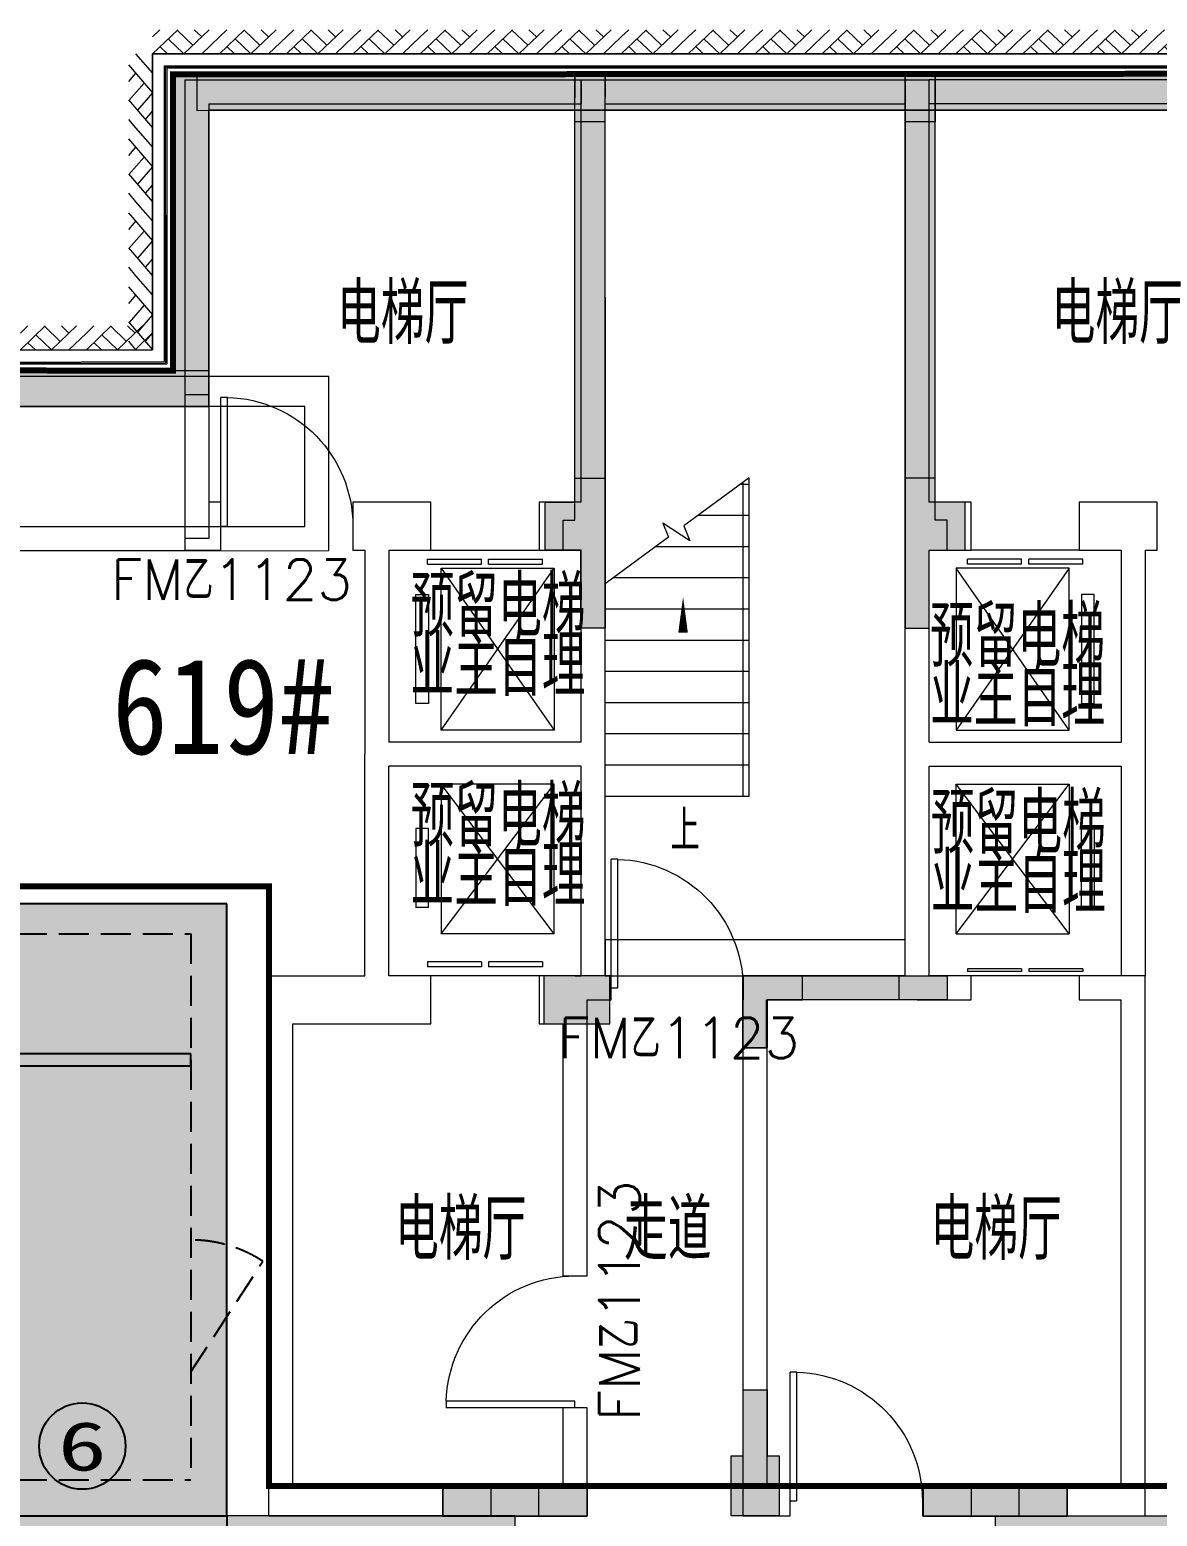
# Model space of a CAD drawing. Extents: x -264757 to 86229, y 4049843 to 4347093.
# Drawn here: x -47031 to -37639, y 4307310 to 4319699 of the extents above; entities that cross this region are included whole.
import ezdxf
from ezdxf.enums import TextEntityAlignment as Align

# ---------------------------------------------------------------- set-up
doc = ezdxf.new("R2010")
doc.units = 0
doc.header["$LTSCALE"] = 1000
doc.header["$MEASUREMENT"] = 0
doc.linetypes.add('AX-01DK-PB01$1$A-001-车位参照B1$0$A-001-车位参照B1$0$A-001-车位参照B1$0$A-H4-001-基本图形$0$A-001-车位B1$0$DASH', pattern=[0.35, 0.25, -0.1])
doc.linetypes.add('DASH', pattern=[0.35, 0.25, -0.1])
doc.layers.add('AX-01DK-PB01$0$AX-001DK-01-PB01-02$0$A-3-WinF(Text)', color=8, linetype='Continuous', plot=False)
for name, color, linetype in [('不利因素6-双面靠墙', 7, 'Continuous'), ('子母车位', 7, 'Continuous'), ('普通车位', 7, 'Continuous')]:
    doc.layers.add(name, color=color, linetype=linetype)
doc.layers.add('无关图层', color=8, linetype='Continuous', lineweight=0)
doc.layers.add('车位归属楼栋范围线', color=7, linetype='Continuous', true_color=0x19e6c7)
doc.styles.add('AX-01DK-PB01$0$AX-001DK-01-PB01-02$0$_TCH_WINDOW', font='SIMPLEX', dxfattribs={"bigfont": 'GBCBIG'})
doc.styles.add('AX-01DK-PB01$0$AX-001DK-01-PP01$0$AX-001DK-01-PP01$0$_TCH_DIM', font='SIMPLEX', dxfattribs={"bigfont": 'GBCBIG'})
doc.styles.add('AX-01DK-PB01$0$Standard', font='gbenor.shx', dxfattribs={"bigfont": 'gbcbig.shx'})
doc.styles.add('AX-01DK-PB01$1$AX-001DK-01-PB01-02$0$黑体', font='simhei.ttf')
doc.styles.add('SX-ACK-PB01-WNC-ALL$0$黑体', font='simhei.ttf')

# ---------------------------------------------------------------- blocks, each defined once
blk = doc.blocks.new('A$C7e5eb487')
at = {"layer": '普通车位', "true_color": 0xf18f8e}
h = blk.add_hatch(color=11, dxfattribs=at)
h.dxf.hatch_style = 1
h.paths.add_polyline_path([(2400, 0), (2400, -5300), (0, -5300), (0, 0)])
blk = doc.blocks.new('普通车位')
at = {"layer": '无关图层'}
for p, q in [((-2.253, 3.186), (0.077, 3.764)), ((1.352, -1.38), (0.077, 3.764)), ((-1.889, 2.967), (-0.142, 3.4)), ((1.001, -1.21), (-0.142, 3.4)), ((-0.977, -1.958), (-2.253, 3.186)), ((-0.746, -1.643), (-1.889, 2.967)), ((-0.746, -1.643), (1.001, -1.21)), ((-0.977, -1.958), (1.352, -1.38))]:
    blk.add_line(p, q, dxfattribs=at)
for points in [[(0.074, 2.527), (0.879, 1.777)], [(-1.673, 2.094), (-2.033, 1.054)]]:
    blk.add_lwpolyline(points, dxfattribs=at)
blk.add_lwpolyline([(0.76, -0.239), (-0.987, -0.673), (-1.011, -0.575), (0.736, -0.142)], close=True, dxfattribs=at)
for centre, start, end in [((0.074, 2.527), 283.9287, 316.9845), ((-1.673, 2.094), 250.873, 283.9287)]:
    blk.add_arc(centre, 1.1, start, end, dxfattribs=at)
at = {"layer": '普通车位', "xscale": -0.0009999999999999812, "yscale": 0.0009999999999999812, "zscale": 0.0009999999999999812, "rotation": 13.92873520577783}
blk.add_blockref('A$C7e5eb487', (0.077, 3.764), dxfattribs=at)
blk = doc.blocks.new('A$C741380cb')
at = {"layer": '子母车位', "true_color": 0x0617f9}
h = blk.add_hatch(color=5, dxfattribs=at)
h.dxf.hatch_style = 1
h.paths.add_polyline_path([(2400, 0), (2400, -10400), (0, -10400), (0, 0)])
blk = doc.blocks.new('子母车位1')
at = {"layer": '子母车位', "color": 8, "linetype": 'AX-01DK-PB01$1$A-001-车位参照B1$0$A-001-车位参照B1$0$A-001-车位参照B1$0$A-H4-001-基本图形$0$A-001-车位B1$0$DASH'}
for p, q in [((330318, -478521), (332118, -478521)), ((330318, -478521), (330318, -483071, 0)), ((332118, -478521), (332118, -483071, 0)), ((330318, -483071, 0), (332118, -483071, 0)), ((330318, -483621, 0), (332118, -483621, 0)), ((330318, -483621, 0), (330318, -488371)), ((332118, -483621, 0), (332118, -488371)), ((330318, -488371), (332118, -488371))]:
    blk.add_line(p, q, dxfattribs=at)
at = {"layer": '子母车位', "color": 83}
for p, q in [((330018, -483371, 0), (330018, -488671)), ((330018, -483371, 0), (332418, -483371, 0)), ((332418, -483371, 0), (332418, -488671)), ((330018, -488671), (332418, -488671))]:
    blk.add_line(p, q, dxfattribs=at)
blk.add_lwpolyline([(332418, -478271), (330018, -478271), (330018, -483371), (332418, -483371)], close=True, dxfattribs=at)
at = {"layer": '子母车位'}
blk.add_lwpolyline([(332118, -479521), (330318, -479521), (330318, -479621), (332118, -479621)], close=True, dxfattribs=at)
at = {"layer": '子母车位', "linetype": 'AX-01DK-PB01$1$A-001-车位参照B1$0$A-001-车位参照B1$0$A-001-车位参照B1$0$A-H4-001-基本图形$0$A-001-车位B1$0$DASH'}
for points in [[(330318, -482171), (329718, -481249)], [(332118, -482171), (332718, -481249)]]:
    blk.add_lwpolyline(points, dxfattribs=at)
at = {"layer": '子母车位', "elevation": 0}
blk.add_lwpolyline([(332118, -484621), (330318, -484621), (330318, -484721), (332118, -484721)], close=True, dxfattribs=at)
at = {"layer": '子母车位', "linetype": 'AX-01DK-PB01$1$A-001-车位参照B1$0$A-001-车位参照B1$0$A-001-车位参照B1$0$A-H4-001-基本图形$0$A-001-车位B1$0$DASH', "elevation": 0}
for points in [[(330318, -487471), (329718, -486549)], [(332118, -487471), (332718, -486549)]]:
    blk.add_lwpolyline(points, dxfattribs=at)
at = {"layer": '子母车位', "linetype": 'AX-01DK-PB01$1$A-001-车位参照B1$0$A-001-车位参照B1$0$A-001-车位参照B1$0$A-H4-001-基本图形$0$A-001-车位B1$0$DASH'}
for centre, start, end in [((330318, -482171, 0), 89.9997, 123.0554), ((332118, -482171, 0), 56.9439, 89.9997), ((330318, -487471), 89.9997, 123.0554), ((332118, -487471), 56.9439, 89.9997)]:
    blk.add_arc(centre, 1100, start, end, dxfattribs=at)
at = {"layer": '子母车位', "rotation": 179.9996583709065}
blk.add_blockref('A$C741380cb', (332418, -488671), dxfattribs=at)
blk = doc.blocks.new('SX-ACK-PB01-WNC-ALL$0$20200722.21183455')
at = {"layer": '不利因素6-双面靠墙', "true_color": 0xf2b47b}
h = blk.add_hatch(color=31, dxfattribs=at)
h.dxf.hatch_style = 1
edge = h.paths.add_edge_path()
edge.add_arc((360, 360), 360, 0, 360)
at = {"layer": '不利因素6-双面靠墙'}
blk.add_circle((360, 360), 360, dxfattribs=at)
at = {"layer": '不利因素6-双面靠墙', "style": 'SX-ACK-PB01-WNC-ALL$0$黑体', "width": 1.390625}
blk.add_text('6', height=407, dxfattribs=at).set_placement((156, 156), (564, 156), align=Align.FIT)
blk = doc.blocks.new('AX-01DK-PB01$1$$LinePat$素土夯实')
at = {"layer": '无关图层'}
for p, q in [((0, -210), (210, 0)), ((120, -300), (420, 0)), ((420, 0), (608, -188)), ((495, -300), (795, 0)), ((615, 0), (705, -90)), ((315, -105), (502, -293)), ((210, -210), (300, -300)), ((705, -300), (795, -210))]:
    blk.add_line(p, q, dxfattribs=at)
blk = doc.blocks.new('AX-01DK-PB01$0$AX-001DK-01-PP01$0$AX-001DK-01-PP01$0$$DORLIB2D$00000127')
at = {"layer": '无关图层'}
for points in [[(-0.533, 0.795), (-0.533, 0.69)], [(-0.033, 0.795), (-0.533, 0.795)], [(-0.033, 0.69), (-0.533, 0.69)], [(-0.033, 0.795), (-0.033, 0.69)], [(0.533, 0.795), (0.033, 0.795)], [(0.033, 0.795), (0.033, 0.69)], [(0.533, 0.69), (0.033, 0.69)], [(0.533, 0.795), (0.533, 0.69)], [(0.5, 0.5), (-0.5, 0.5)]]:
    blk.add_lwpolyline(points, dxfattribs=at)
blk = doc.blocks.new('AX-01DK-PB01$0$$DorLib2D$00000001')
at = {"layer": '无关图层'}
for p, q in [((0.45, 0.975), (0.5, 0.975)), ((0.45, 0), (0.45, 0.975)), ((0.5, 0), (0.5, 0.975)), ((0.5, 0), (0.45, 0))]:
    blk.add_line(p, q, dxfattribs=at)
at = {"layer": '无关图层', "lineweight": 13}
blk.add_arc((0.475, 0), 0.975, 91.4693, 180, dxfattribs=at)

msp = doc.modelspace()

# ---------------------------------------------------------------- hatches: boundary and pattern name
at = {"layer": '无关图层'}
h = msp.add_hatch(dxfattribs=at)
h.set_pattern_fill('钢筋混凝土', color=256, scale=100)
h.set_pattern_definition([(45, (462911.33, 3918381.05), (-176.7767, 176.7767), []), (50, (462911.33, 3918381.05), (717.2602, -62.75213), [75, -825]), (355, (462911.3, 3918381.05), (-138.7513, 752.1921), [60, -660]), (100.4514, (462971.1, 3918375.8), (578.5094, 689.43954), [63.7402, -701.1421]), (46.1842, (462911.3, 3918581.05), (1067.241, -165.519), [112.5, -1237.5]), (96.6356, (463000.3, 3918567.3), (934.6627, 974.1179), [95.6103, -1051.713]), (351.1842, (462911.3, 3918581), (934.662, 974.1186), [90, -990]), (21, (463011.33, 3918531.05), (596.90705, -402.6189), [75, -825]), (326, (463011.3, 3918531.05), (243.3153, 725.15005), [60, -660]), (71.4514, (463061.1, 3918497.5), (840.2226, 322.5305), [63.7402, -701.1421]), (37.5, (462911.33, 3918381.05), (12.15986, 332.89385), [0, -652, 0, -670, 0, -662.5]), (7.5, (462911.33, 3918381.05), (263.06954, 394.41171), [0, -382, 0, -637, 0, -252.5]), (327.5, (462688.33, 3918381.05), (533.82244, -22.55487), [0, -250, 0, -780, 0, -1035]), (317.5, (462588.33, 3918381.05), (583.18617, 100.10498), [0, -325, 0, -518, 0, -735])])
h.paths.add_polyline_path([(26911, 4316863), (24162.1, 4316863), (24162.1, 4319332.6), (14461, 4319332.6), (14461, 4316863), (9161.7, 4316863), (9161.7, 4319332.6), (-539.4, 4319332.6), (-539.4, 4316863), (-6137.2, 4316863), (-6137.2, 4319332.6), (-15838.3, 4319332.6), (-15838.3, 4316863), (-21139, 4316863), (-21139, 4319332.6), (-30840.1, 4319332.6), (-30840.1, 4316863), (-36137.9, 4316863), (-36137.9, 4319332.6), (-45839, 4319332.6), (-45839, 4316863), (-48589, 4316863), (-48589, 4315612.6), (-48288.5, 4315612.6), (-48288.5, 4316563), (-45539, 4316563), (-45539, 4319032.6), (-36437.9, 4319032.6), (-36437.9, 4316563), (-33589, 4316563), (-33589, 4315612.8), (-33388.3, 4315612.8), (-33388.3, 4316563), (-30540.1, 4316563), (-30540.1, 4319032.6), (-21439, 4319032.6), (-21439, 4316563), (-18588.7, 4316563), (-18588.7, 4315612.6), (-18388.8, 4315612.6), (-18388.8, 4316563), (-15538.3, 4316563), (-15538.3, 4319032.6), (-6437.2, 4319032.6), (-6437.2, 4316563), (-3289.4, 4316563.2), (-3289.4, 4315613), (-3089.6, 4315613), (-3089.6, 4316563.2), (-239.4, 4316563), (-239.4, 4319032.6), (8861.7, 4319032.6), (8861.9, 4316563), (11710.1, 4316562.8), (11710.1, 4315612.8), (11909.9, 4315612.6), (11909.9, 4316562.8), (14761.2, 4316563), (14761, 4319032.6), (23862.1, 4319032.6), (23862.1, 4316563), (26611.1, 4316563), (26611.1, 4315617.7), (26911.1, 4315617.7)])
h = msp.add_hatch(color=256, dxfattribs=at)
h.dxf.hatch_style = 1
h.paths.add_polyline_path([(-42588.3, 4315362.4), (-42588.3, 4315612.4), (-42489.2, 4315612.4), (-42489.2, 4319332.6), (-42239.2, 4319332.6), (-42238.3, 4315612.4), (-42238.3, 4314712.4), (-42438.3, 4314712.4), (-42438.3, 4315362.4)])
for points in [[(-42238.8, 4319332.6), (-42239.2, 4318932.6), (-42489.1, 4318932.6), (-42488.7, 4319332.6)], [(-39488.5, 4319332.6), (-39488.8, 4318932.6), (-39738.7, 4318932.6), (-39738.4, 4319332.6)], [(-45538.8, 4319026.9), (-45838.8, 4319326.8), (-45838.8, 4316856.5), (-45538.8, 4316556.5)], [(-45638.8, 4319026.9), (-36338.8, 4319029.1), (-36338.9, 4319329.1), (-45638.9, 4319326.9)], [(-45538.8, 4316856.5), (-48588.9, 4316856.5), (-48288.9, 4316556.5), (-45538.8, 4316556.5)], [(-42738.3, 4315762.9), (-42489.2, 4315761.6), (-42489.2, 4315962.9), (-42238.3, 4315962.9), (-42238.3, 4314712.6), (-42439, 4314712.6), (-42439, 4315362.4), (-42738.3, 4315362.9)], [(-39239.9, 4315762.9), (-39489, 4315761.6), (-39489, 4315962.9), (-39739.9, 4315962.9), (-39739.9, 4314712.6), (-39539.2, 4314712.6), (-39539.2, 4315362.4), (-39239.9, 4315362.9)], [(-42747.9, 4311813), (-42747.9, 4311413), (-42197.9, 4311413), (-42197.9, 4311813)], [(-40893.1, 4311212.6), (-40893.1, 4311612.6), (-40593.1, 4311612.6), (-40593.1, 4311812.6), (-41093.1, 4311812.6), (-41093.1, 4311212.6)], [(-39389, 4311612.6), (-39789, 4311612.6), (-39789, 4311812.6), (-39389, 4311812.6)], [(-41189, 4307812.6), (-41089, 4307812.6), (-41089, 4308362.6), (-40889, 4308362.6), (-40889, 4307812.6), (-40789, 4307812.6), (-40789, 4307312.6), (-41189, 4307312.6)], [(-43589.7, 4307562.6), (-43189.7, 4307563.1), (-43189.7, 4307312.1), (-43589.7, 4307311.5)], [(-42789, 4307562.6), (-42389, 4307563.1), (-42389, 4307312.1), (-42789, 4307311.5)], [(-39589.7, 4307562.6), (-39189.7, 4307563.1), (-39189.7, 4307312.1), (-39589.7, 4307311.5)], [(-38789, 4307562.6), (-38389, 4307563.1), (-38389, 4307312.1), (-38789, 4307311.5)]]:
    msp.add_hatch(color=256, dxfattribs=at).paths.add_polyline_path(points)
h = msp.add_hatch(color=256, dxfattribs=at)
h.dxf.hatch_style = 1
h.paths.add_polyline_path([(-39389.4, 4315362.4), (-39389.4, 4315612.4), (-39488.5, 4315612.4), (-39488.5, 4319332.6), (-39738.5, 4319332.6), (-39739.4, 4315612.4), (-39739.4, 4314712.4), (-39539.4, 4314712.4), (-39539.4, 4315362.4)])
h = msp.add_hatch(color=256, dxfattribs=at)
h.dxf.hatch_style = 1
h.paths.add_polyline_path([(-41087.9, 4311812.9), (-39389, 4311812.6), (-39389, 4311612.6), (-40889, 4311612.6), (-40889, 4311212.6), (-41089, 4311212.6), (-41089, 4311612.6)])
h = msp.add_hatch(color=256, dxfattribs=at)
h.dxf.hatch_style = 1
h.paths.add_polyline_path([(-42389, 4307562.6), (-43589.7, 4307562.6), (-43589.7, 4307311.5), (-42389, 4307311.5)])
h = msp.add_hatch(color=256, dxfattribs=at)
h.dxf.hatch_style = 1
h.paths.add_polyline_path([(-38389, 4307563.1), (-39589.7, 4307563.1), (-39589.7, 4307311.5), (-38389, 4307311.5)])

# ---------------------------------------------------------------- linework, layer by layer
for p, q in [((-35968.3, 4319499.1), (-46009.2, 4319499.1)), ((-46009.2, 4319499.1), (-46008.8, 4317032.6)), ((-46008.8, 4317032.6), (-46009.2, 4319499.1)), ((-46009.2, 4319499.1), (-35968.3, 4319499.1)), ((-45908.8, 4316932.9), (-45909.2, 4319399.1)), ((-45909.2, 4319399.1), (-36068.3, 4319399.1)), ((-45898.8, 4316922.9), (-45899.2, 4319389.1)), ((-45899.2, 4319389.1), (-36078.3, 4319389.1)), ((-36088.3, 4319379.1), (-45889.2, 4319379.1)), ((-45889.2, 4319379.1), (-45888.8, 4316912.9)), ((-45838.8, 4319326.8), (-45838.8, 4316856.5)), ((-45738.8, 4319282.6), (-45738.8, 4315362.6)), ((-45738.8, 4319282.6), (-42438.8, 4319282.6)), ((-45638.9, 4319326.9), (-36338.9, 4319329.1)), ((-45638.9, 4319326.9), (-45638.8, 4319026.9)), ((-42438.8, 4319282.6), (-39538.8, 4319282.6)), ((-42438.8, 4315762.6), (-42438.8, 4319282.6)), ((-42438.8, 4319282.6), (-42438.8, 4319082.6)), ((-36238.5, 4319282.6), (-39538.8, 4319282.6)), ((-39538.8, 4319082.6), (-39538.8, 4319282.6)), ((-39538.8, 4315762.6), (-39538.8, 4319282.6)), ((-45638.8, 4319026.9), (-36338.8, 4319029.1)), ((-45538.8, 4319082.6), (-45538.8, 4315762.6)), ((-45538.8, 4319082.6), (-42438.8, 4319082.6)), ((-45538.8, 4319026.9), (-45538.8, 4316556.5)), ((-42238.8, 4319082.6), (-39738.8, 4319082.6)), ((-42238.8, 4315462.6), (-42238.8, 4319082.6)), ((-39738.8, 4315462.6), (-39738.8, 4319082.6)), ((-36438.5, 4319082.6), (-39538.8, 4319082.6)), ((-46008.8, 4317032.6), (-48759.4, 4317026.1)), ((-48759.4, 4317026.1), (-46008.8, 4317032.6)), ((-48659.3, 4316926.3), (-45908.8, 4316932.9)), ((-48649.3, 4316916.4), (-45898.8, 4316922.9)), ((-45888.8, 4316912.9), (-48639.3, 4316906.4)), ((-45538.8, 4316856.5), (-48588.9, 4316856.5)), ((-45538.8, 4316556.5), (-45538.8, 4316856.5)), ((-45738.8, 4316656.5), (-45738.8, 4315459.6)), ((-45538.8, 4316656.5), (-45738.8, 4316656.5)), ((-45538.8, 4316656.5), (-45538.8, 4315459.6)), ((-45538.8, 4316556.5), (-48288.9, 4316556.5)), ((-41038.8, 4315964.6), (-41582.6, 4315564)), ((-41109.4, 4315912.6), (-41038.8, 4315912.6)), ((-41088.8, 4313312.6), (-41088.8, 4315927.8)), ((-41038.8, 4313312.6), (-41038.8, 4315964.6)), ((-45439, 4315762.6), (-45538.8, 4315762.6)), ((-45439, 4315362.6), (-45439, 4315762.6)), ((-44138.8, 4315762.6), (-44339, 4315762.6)), ((-44339, 4315762.6), (-44339, 4315362.6)), ((-43688.8, 4315762.6), (-44138.8, 4315762.6)), ((-43688.8, 4315362.6), (-43688.8, 4315762.6)), ((-42438.8, 4315762.6), (-42788.8, 4315762.6)), ((-42788.8, 4315762.6), (-42788.8, 4315362.6)), ((-39188.8, 4315762.6), (-39538.8, 4315762.6)), ((-39188.8, 4315362.6), (-39188.8, 4315762.6)), ((-37838.5, 4315762.6), (-38288.8, 4315762.6)), ((-38288.8, 4315762.6), (-38288.8, 4315362.6)), ((-37638.7, 4315762.6), (-37838.5, 4315762.6)), ((-37638.7, 4315362.6), (-37638.7, 4315762.6)), ((-41462.4, 4315652.6), (-41038.8, 4315652.6)), ((-48397.9, 4315559.3), (-45738.9, 4315559.6)), ((-45738.9, 4315559.6), (-45738.8, 4315359.6)), ((-41533.4, 4315438.3), (-41757.3, 4315587.3)), ((-41757.3, 4315587.3), (-41711.2, 4315469.3)), ((-41582.6, 4315564), (-41533.4, 4315438.3)), ((-45538.8, 4315459.6), (-45738.8, 4315459.6)), ((-41711.2, 4315469.3), (-42238.8, 4315080.6)), ((-42238.8, 4313662.6), (-42238.8, 4315462.6)), ((-41815.3, 4315392.6), (-41038.8, 4315392.6)), ((-39738.8, 4313662.6), (-39738.8, 4315462.6)), ((-48397.8, 4315359.3), (-45738.8, 4315359.6)), ((-45738.8, 4315362.6), (-45439, 4315362.6)), ((-44339, 4315362.6), (-44238.8, 4315362.6)), ((-44238.8, 4315362.6), (-44238.8, 4313662.6)), ((-44038.8, 4315362.6), (-44038.8, 4313762.6)), ((-44038.8, 4315362.6), (-43688.8, 4315362.6)), ((-42788.8, 4315362.6), (-42438.8, 4315362.6)), ((-42438.8, 4313762.6), (-42438.8, 4315362.6)), ((-39538.8, 4313762.6), (-39538.8, 4315362.6)), ((-39538.8, 4315362.6), (-39188.8, 4315362.6)), ((-38288.8, 4315362.6), (-37938.5, 4315362.6)), ((-37938.5, 4315362.6), (-37938.5, 4313762.6)), ((-37738.5, 4315362.6), (-37738.5, 4313662.6)), ((-37738.5, 4315362.6), (-37638.7, 4315362.6)), ((-42168.3, 4315132.6), (-41038.8, 4315132.6)), ((-42238.8, 4313312.6), (-42238.8, 4315080.6)), ((-42238.8, 4314872.6), (-41038.8, 4314872.6)), ((-42238.8, 4314612.6), (-41038.8, 4314612.6)), ((-42238.8, 4314352.6), (-41038.8, 4314352.6)), ((-42238.8, 4314092.6), (-41038.8, 4314092.6)), ((-42438.8, 4313762.6), (-44038.8, 4313762.6)), ((-42238.8, 4313832.6), (-41038.8, 4313832.6)), ((-39538.8, 4313762.6), (-37938.5, 4313762.6)), ((-44238.8, 4311812.6), (-44238.8, 4313662.6)), ((-42238.8, 4311812.6), (-42238.8, 4313662.6)), ((-39738.8, 4311812.6), (-39738.8, 4313662.6)), ((-37738.5, 4313662.6), (-37738.5, 4311812.6)), ((-42438.8, 4313562.6), (-44038.8, 4313562.6)), ((-44038.8, 4311812.6), (-44038.8, 4313562.6)), ((-42438.8, 4311812.6), (-42438.8, 4313562.6)), ((-42238.8, 4313572.6), (-41038.8, 4313572.6)), ((-39538.8, 4313562.6), (-37938.5, 4313562.6)), ((-39538.8, 4311812.6), (-39538.8, 4313562.6)), ((-37938.5, 4313562.6), (-37938.5, 4311812.6)), ((-42663.8, 4313412.6), (-43603.8, 4313412.6)), ((-43603.8, 4313412.6), (-43603.8, 4312162.6)), ((-43603.8, 4312162.6), (-42663.8, 4313412.6)), ((-42663.8, 4312162.6), (-43603.8, 4313412.6)), ((-42663.8, 4312162.6), (-42663.8, 4313412.6)), ((-39313.8, 4312162.6), (-39313.8, 4313412.6)), ((-39313.8, 4313412.6), (-38373.8, 4313412.6)), ((-38373.8, 4312162.6), (-39313.8, 4313412.6)), ((-39313.8, 4312162.6), (-38373.8, 4313412.6)), ((-38373.8, 4313412.6), (-38373.8, 4312162.6)), ((-42238.8, 4313312.6), (-41038.8, 4313312.6)), ((-43708.8, 4313042.6), (-43813.8, 4313042.6)), ((-43813.8, 4313042.6), (-43813.8, 4312382.6)), ((-43708.8, 4312382.6), (-43708.8, 4313042.6)), ((-38268.8, 4312382.6), (-38268.8, 4313042.6)), ((-38268.8, 4313042.6), (-38163.8, 4313042.6)), ((-38163.8, 4313042.6), (-38163.8, 4312382.6)), ((-43708.8, 4312382.6), (-43813.8, 4312382.6)), ((-38163.8, 4312382.6), (-38268.8, 4312382.6)), ((-45038.8, 4307312.6), (-45038.8, 4311812.6)), ((-45038.8, 4311812.6), (-44238.8, 4311812.6)), ((-43688.8, 4311812.6), (-44038.8, 4311812.6)), ((-43688.8, 4311412.6), (-43688.8, 4311812.6)), ((-42489, 4311812.6), (-42788.8, 4311812.6)), ((-42788.8, 4311812.6), (-42788.8, 4311412.6)), ((-42489, 4311812.6), (-42438.8, 4311812.6)), ((-42188.5, 4311812.6), (-42238.8, 4311812.6)), ((-42188.5, 4311612.6), (-42188.5, 4311812.6)), ((-40988.5, 4311812.6), (-41088.5, 4311812.6)), ((-41088.5, 4311812.6), (-41088.5, 4311612.6)), ((-39738.8, 4311812.6), (-40988.5, 4311812.6)), ((-39188.8, 4311812.6), (-39538.8, 4311812.6)), ((-39188.8, 4311612.6), (-39188.8, 4311812.6)), ((-37738.7, 4311812.6), (-38288.8, 4311812.6)), ((-38288.8, 4311812.6), (-38288.8, 4311612.6)), ((-37738.5, 4311812.6), (-37938.5, 4311812.6)), ((-37738.7, 4307312.6), (-37738.7, 4311812.6)), ((-42389, 4309312.6), (-42389, 4311612.6)), ((-42389, 4311612.6), (-42338.8, 4311612.6)), ((-42338.8, 4311612.6), (-42188.5, 4311612.6)), ((-41088.5, 4307312.6), (-41088.5, 4311612.6)), ((-39638.8, 4311612.6), (-40888.5, 4311612.6)), ((-40888.5, 4307562.6), (-40888.5, 4311612.6)), ((-39638.8, 4311612.6), (-39188.8, 4311612.6)), ((-38288.8, 4311612.6), (-37938.7, 4311612.6)), ((-37938.7, 4307562.6), (-37938.7, 4311612.6)), ((-44838.8, 4307562.6), (-44838.8, 4311412.6)), ((-44838.8, 4311412.6), (-44138.8, 4311412.6)), ((-44138.8, 4311412.6), (-43688.8, 4311412.6)), ((-42788.8, 4311412.6), (-42589, 4311412.6)), ((-42589, 4311412.6), (-42589, 4309312.6)), ((-42589, 4309312.6), (-42389, 4309312.6)), ((-42389, 4308212.6), (-42589, 4308212.6)), ((-42589, 4308212.6), (-42589, 4307562.6)), ((-42389, 4307312.6), (-42389, 4308212.6)), ((-44838.8, 4307562.6), (-42589, 4307562.6)), ((-40695.2, 4307562.6), (-40888.5, 4307562.6)), ((-40695.2, 4307312.6), (-40695.2, 4307562.6)), ((-37938.7, 4307562.6), (-39595.2, 4307562.6)), ((-39595.2, 4307562.6), (-39595.2, 4307312.6)), ((-45038.8, 4307312.6), (-42389, 4307312.6)), ((-41088.5, 4307312.6), (-40695.2, 4307312.6)), ((-39595.2, 4307312.6), (-37738.7, 4307312.6))]:
    msp.add_line(p, q, dxfattribs=at)
for points in [[(-21139, 4319332.6), (-30840.1, 4319332.6), (-30840.1, 4316863), (-36137.9, 4316863), (-36137.9, 4319332.6), (-45839, 4319332.6), (-45839, 4316863), (-48589, 4316863), (-48589, 4315612.6), (-48288.5, 4315612.6), (-48288.5, 4316563), (-45539, 4316563), (-45539, 4319032.6), (-36437.9, 4319032.6), (-36437.9, 4316563), (-33589, 4316563), (-33589, 4315612.8), (-33388.3, 4315612.8), (-33388.3, 4316563), (-30540.1, 4316563), (-30540.1, 4319032.6), (-21439, 4319032.6)], [(-48588.4, 4315356.4), (-44538.8, 4315358), (-44538.8, 4316808), (-48588.5, 4316808), (-48588.4, 4315356.4)], [(-43603.8, 4313862.6), (-42663.8, 4315212.6)], [(-43603.8, 4315212.6), (-42663.8, 4313862.6)], [(-38373.8, 4313862.6), (-39313.8, 4315212.6)], [(-38373.8, 4315212.6), (-39313.8, 4313862.6)], [(-42663.8, 4312162.6), (-43603.8, 4312162.6)], [(-39313.8, 4312162.6), (-38373.8, 4312162.6)], [(-39738.8, 4311813.6), (-39738.8, 4312113.6), (-42238.8, 4312113.6), (-42238.8, 4311813.6), (-39738.8, 4311812.6), (-39738.8, 4312113.6)]]:
    msp.add_lwpolyline(points, dxfattribs=at)
for points in [[(-42588.3, 4315362.4), (-42588.3, 4315612.4), (-42489.2, 4315612.4), (-42489.2, 4319332.6), (-42239.2, 4319332.6), (-42238.3, 4315612.4), (-42238.3, 4314712.4), (-42438.3, 4314712.4), (-42438.3, 4315362.4)], [(-42238.8, 4319332.6), (-42239.2, 4318932.6), (-42489.1, 4318932.6), (-42488.7, 4319332.6)], [(-39389.4, 4315362.4), (-39389.4, 4315612.4), (-39488.5, 4315612.4), (-39488.5, 4319332.6), (-39738.5, 4319332.6), (-39739.4, 4315612.4), (-39739.4, 4314712.4), (-39539.4, 4314712.4), (-39539.4, 4315362.4)], [(-39488.5, 4319332.6), (-39488.8, 4318932.6), (-39738.7, 4318932.6), (-39738.4, 4319332.6)], [(-44738.8, 4315558), (-44738.8, 4316558), (-48338.5, 4316558), (-48338.5, 4315558)], [(-42738.3, 4315762.9), (-42489.2, 4315761.6), (-42489.2, 4315962.9), (-42238.3, 4315962.9), (-42238.3, 4314712.6), (-42439, 4314712.6), (-42439, 4315362.4), (-42738.3, 4315362.9)], [(-39239.9, 4315762.9), (-39489, 4315761.6), (-39489, 4315962.9), (-39739.9, 4315962.9), (-39739.9, 4314712.6), (-39539.2, 4314712.6), (-39539.2, 4315362.4), (-39239.9, 4315362.9)], [(-43603.8, 4315212.6), (-42663.8, 4315212.6), (-42663.8, 4313862.6), (-43603.8, 4313862.6)], [(-38373.8, 4315212.6), (-39313.8, 4315212.6), (-39313.8, 4313862.6), (-38373.8, 4313862.6)], [(-43813.8, 4314992.6), (-43708.8, 4314992.6), (-43708.8, 4314082.6), (-43813.8, 4314082.6)], [(-38163.8, 4314992.6), (-38268.8, 4314992.6), (-38268.8, 4314082.6), (-38163.8, 4314082.6)], [(-42747.9, 4311813), (-42747.9, 4311413), (-42197.9, 4311413), (-42197.9, 4311813)], [(-40893.1, 4311212.6), (-40893.1, 4311612.6), (-40593.1, 4311612.6), (-40593.1, 4311812.6), (-41093.1, 4311812.6), (-41093.1, 4311212.6)], [(-41087.9, 4311812.9), (-39389, 4311812.6), (-39389, 4311612.6), (-40889, 4311612.6), (-40889, 4311212.6), (-41089, 4311212.6), (-41089, 4311612.6)], [(-39389, 4311612.6), (-39789, 4311612.6), (-39789, 4311812.6), (-39389, 4311812.6)], [(-41189, 4307812.6), (-41089, 4307812.6), (-41089, 4308362.6), (-40889, 4308362.6), (-40889, 4307812.6), (-40789, 4307812.6), (-40789, 4307312.6), (-41189, 4307312.6)], [(-43589.7, 4307562.6), (-43189.7, 4307563.1), (-43189.7, 4307312.1), (-43589.7, 4307311.5)], [(-42389, 4307562.6), (-43589.7, 4307562.6), (-43589.7, 4307311.5), (-42389, 4307311.5)], [(-42789, 4307562.6), (-42389, 4307563.1), (-42389, 4307312.1), (-42789, 4307311.5)], [(-39589.7, 4307562.6), (-39189.7, 4307563.1), (-39189.7, 4307312.1), (-39589.7, 4307311.5)], [(-38389, 4307563.1), (-39589.7, 4307563.1), (-39589.7, 4307311.5), (-38389, 4307311.5)], [(-38789, 4307562.6), (-38389, 4307563.1), (-38389, 4307312.1), (-38789, 4307311.5)]]:
    msp.add_lwpolyline(points, close=True, dxfattribs=at)
msp.add_lwpolyline([(-41588.8, 4313312.6, 0, 0, 0), (-41588.8, 4314972.6, 0, 80, 0), (-41588.8, 4314672.6, 0, 0, 0)], format="xyseb", dxfattribs=at)
at = {"layer": '车位归属楼栋范围线', "linetype": 'DASH', "ltscale": 5, "const_width": 50}
for points in [[(9161.7, 4319332.6), (-538.8, 4319333.1), (-539.4, 4316863), (-6138.7, 4316862.7), (-6138.7, 4319332.6), (-15838.3, 4319332.6), (-15839, 4316858), (-21139, 4316863), (-21138.9, 4319329.1), (-30840.1, 4319332.6), (-30840.1, 4316863), (-36138.7, 4316863.6), (-36137.9, 4319332.6), (-45838.8, 4319326.8), (-45838.8, 4316856.5), (-48589, 4316863), (-48589, 4309268.3), (-51895.1, 4309268.3), (-51895.1, 4301825.7), (-49289.6, 4301825.7), (-49289.6, 4290078)], [(-56090.2, 4296158), (-56090.2, 4312805.1), (-52862.3, 4312805.1), (-52862.3, 4309828.9), (-48777.9, 4309828.9), (-48777.9, 4312559.6), (-45038.8, 4312559.6), (-45038.8, 4307562.6), (-36938.4, 4307562.6), (-36938.4, 4312684.1), (-30040.1, 4312684.1), (-30040.1, 4307786), (-22180.7, 4307786), (-22180.7, 4312789.5), (-14943.1, 4312789.5), (-14943.1, 4307715.7), (-7136.3, 4307715.7), (-7136.3, 4312856.2), (390.6, 4312856.2), (390.6, 4307878.3), (8352.1, 4307878.3), (8352.1, 4312829.7), (15349.9, 4312829.7)]]:
    msp.add_lwpolyline(points, dxfattribs=at)

# ---------------------------------------------------------------- block references
at = {"layer": '不利因素6-双面靠墙'}
msp.add_blockref('SX-ACK-PB01-WNC-ALL$0$20200722.21183455', (-46953, 4307534.3, 0), dxfattribs=at)
at = {"layer": '子母车位', "rotation": 0.0003416290935707719}
msp.add_blockref('子母车位1', (-377809.8, 4790681.7), dxfattribs=at)
at = {"layer": '无关图层'}
for name, p, xscale, yscale, zscale, rotation in [('AX-01DK-PB01$1$$LinePat$素土夯实', (-45451.4, 4319499.1), 0.7016734523211909, 0.6666666666666666, 0.6666666666666666, 180.0000010084038), ('AX-01DK-PB01$1$$LinePat$素土夯实', (-44893.6, 4319499.1), 0.7016734523211909, 0.6666666666666666, 0.6666666666666666, 180.0000010084038), ('AX-01DK-PB01$1$$LinePat$素土夯实', (-44335.7, 4319499.1), 0.7016734523211909, 0.6666666666666666, 0.6666666666666666, 180.0000010084038), ('AX-01DK-PB01$1$$LinePat$素土夯实', (-43777.9, 4319499.1), 0.7016734523211909, 0.6666666666666666, 0.6666666666666666, 180.0000010084038), ('AX-01DK-PB01$1$$LinePat$素土夯实', (-43220.1, 4319499.1), 0.7016734523211909, 0.6666666666666666, 0.6666666666666666, 180.0000010084038), ('AX-01DK-PB01$1$$LinePat$素土夯实', (-42662.2, 4319499.1), 0.7016734523211909, 0.6666666666666666, 0.6666666666666666, 180.0000010084038), ('AX-01DK-PB01$1$$LinePat$素土夯实', (-42104.4, 4319499.1), 0.7016734523211909, 0.6666666666666666, 0.6666666666666666, 180.0000010084038), ('AX-01DK-PB01$1$$LinePat$素土夯实', (-41546.6, 4319499.1), 0.7016734523211909, 0.6666666666666666, 0.6666666666666666, 180.0000010084038), ('AX-01DK-PB01$1$$LinePat$素土夯实', (-40988.7, 4319499.1), 0.7016734523211909, 0.6666666666666666, 0.6666666666666666, 180.0000010084038), ('AX-01DK-PB01$1$$LinePat$素土夯实', (-40430.9, 4319499.1), 0.7016734523211909, 0.6666666666666666, 0.6666666666666666, 180.0000010084038), ('AX-01DK-PB01$1$$LinePat$素土夯实', (-39873.1, 4319499.1), 0.7016734523211909, 0.6666666666666666, 0.6666666666666666, 180.0000010084038), ('AX-01DK-PB01$1$$LinePat$素土夯实', (-39315.2, 4319499.1), 0.7016734523211909, 0.6666666666666666, 0.6666666666666666, 180.0000010084038), ('AX-01DK-PB01$1$$LinePat$素土夯实', (-38757.4, 4319499.1), 0.7016734523211909, 0.6666666666666666, 0.6666666666666666, 180.0000010084038), ('AX-01DK-PB01$1$$LinePat$素土夯实', (-38199.6, 4319499.1), 0.7016734523211909, 0.6666666666666666, 0.6666666666666666, 180.0000010084038), ('AX-01DK-PB01$1$$LinePat$素土夯实', (-37641.8, 4319499.1), 0.7016734523211909, 0.6666666666666666, 0.6666666666666666, 180.0000010084038), ('AX-01DK-PB01$1$$LinePat$素土夯实', (-37083.9, 4319499.1), 0.7016734523211909, 0.6666666666666666, 0.6666666666666666, 180.0000010084038), ('AX-01DK-PB01$1$$LinePat$素土夯实', (-46009.2, 4319499.1), 0.7756242688650214, 0.6666666666666666, 0.6666666666666666, 270.0102221820515), ('AX-01DK-PB01$1$$LinePat$素土夯实', (-46009.1, 4318882.5), 0.7756242688650214, 0.6666666666666666, 0.6666666666666666, 270.0102221820515), ('AX-01DK-PB01$1$$LinePat$素土夯实', (-46009, 4318265.9), 0.7756242688650214, 0.6666666666666666, 0.6666666666666666, 270.0102221820515), ('AX-01DK-PB01$1$$LinePat$素土夯实', (-46008.9, 4317649.2), 0.7756242688650214, 0.6666666666666666, 0.6666666666666666, 270.0102221820515), ('AX-01DK-PB01$1$$LinePat$素土夯实', (-46558.9, 4317031.3), 0.6919781949234772, 0.6666666666666666, 0.6666666666666666, 180.135954926215), ('AX-01DK-PB01$1$$LinePat$素土夯实', (-46008.8, 4317032.6), 0.6919781949234772, 0.6666666666666666, 0.6666666666666666, 180.135954926215), ('AX-01DK-PB01$0$AX-001DK-01-PP01$0$AX-001DK-01-PP01$0$$DORLIB2D$00000127', (-43238.8, 4315562.6), -900, -400, 400, 359.999999999911), ('AX-01DK-PB01$0$AX-001DK-01-PP01$0$AX-001DK-01-PP01$0$$DORLIB2D$00000127', (-38738.8, 4315562.6), -900, 400, 400, 180), ('AX-01DK-PB01$0$AX-001DK-01-PP01$0$AX-001DK-01-PP01$0$$DORLIB2D$00000127', (-43238.8, 4311612.6), 900, 400, 400, 7.180257954554965e-09), ('AX-01DK-PB01$0$AX-001DK-01-PP01$0$AX-001DK-01-PP01$0$$DORLIB2D$00000127', (-38738.8, 4311712.6), -900, -200, 200, 179.9999999925303)]:
    msp.add_blockref(name, p, dxfattribs=dict(at, xscale=xscale, yscale=yscale, zscale=zscale, rotation=rotation))
ref = msp.add_blockref('AX-01DK-PB01$0$$DorLib2D$00000001', (-44889, 4315562.6), dxfattribs=dict(at, xscale=-1100, yscale=1100, zscale=400, rotation=359.9999999998932))
ref.add_attrib('A', 'FM乙1123', (-46354.3, 4314947.4), dxfattribs={"layer": 'AX-01DK-PB01$0$AX-001DK-01-PB01-02$0$A-3-WinF(Text)', "height": 337.59, "style": 'AX-01DK-PB01$0$AX-001DK-01-PB01-02$0$_TCH_WINDOW'})
ref = msp.add_blockref('AX-01DK-PB01$0$$DorLib2D$00000001', (-41638.5, 4311712.6), dxfattribs=dict(at, xscale=1100, yscale=-1100, zscale=200, rotation=180))
ref.add_attrib('A', 'FM乙1123', (-42629.4, 4311127.4), dxfattribs={"layer": 'AX-01DK-PB01$0$AX-001DK-01-PB01-02$0$A-3-WinF(Text)', "height": 337.59, "style": 'AX-01DK-PB01$0$AX-001DK-01-PB01-02$0$_TCH_WINDOW'})
ref = msp.add_blockref('AX-01DK-PB01$0$$DorLib2D$00000001', (-42489, 4308762.6), dxfattribs=dict(at, xscale=-1100, yscale=1100, zscale=200, rotation=89.9999999998635))
ref.add_attrib('A', 'FM乙1123', (-41950.1, 4308101.5), dxfattribs={"layer": 'AX-01DK-PB01$0$AX-001DK-01-PB01-02$0$A-3-WinF(Text)', "height": 337.59, "rotation": 90, "style": 'AX-01DK-PB01$0$AX-001DK-01-PB01-02$0$_TCH_WINDOW'})
ref = msp.add_blockref('AX-01DK-PB01$0$$DorLib2D$00000001', (-40145.2, 4307437.6), dxfattribs=dict(at, xscale=1100, yscale=-1100, zscale=250, rotation=179.9999999995595))
ref.add_attrib('A', 'FM乙1123', (-41136.2, 4306867.3), dxfattribs={"layer": 'AX-01DK-PB01$0$AX-001DK-01-PB01-02$0$A-3-WinF(Text)', "height": 337.59, "rotation": 360, "style": 'AX-01DK-PB01$0$AX-001DK-01-PB01-02$0$_TCH_WINDOW'})
at = {"layer": '普通车位', "extrusion": (0, 0, -1), "zscale": -1000.000000000019}
for p, xscale, yscale, rotation in [((44408.5, 4305647.4), -1000.000000000019, 1000.00000000002, 193.9287352057778), ((37569.2, 4305647.4), 1000.000000000019, 1000.000000000019, 166.0712647942222)]:
    msp.add_blockref('普通车位', p, dxfattribs=dict(at, xscale=xscale, yscale=yscale, rotation=rotation))

# ---------------------------------------------------------------- texts
at = {"layer": '无关图层'}
for s, height, style, p in [('电梯厅', 506.38, 'AX-01DK-PB01$0$Standard', (-44471.6, 4317079.4)), ('电梯厅', 506.38, 'AX-01DK-PB01$0$Standard', (-38519, 4317079.4)), ('预留电梯', 506.38, 'AX-01DK-PB01$0$Standard', (-43859, 4314640.1)), ('预留电梯', 506.38, 'AX-01DK-PB01$0$Standard', (-39532.5, 4314389.1)), ('业主自理', 506.38, 'AX-01DK-PB01$0$Standard', (-43859, 4314145.7)), ('业主自理', 506.38, 'AX-01DK-PB01$0$Standard', (-39532.5, 4313894.7)), ('预留电梯', 506.38, 'AX-01DK-PB01$0$Standard', (-43859, 4312890.1)), ('预留电梯', 506.38, 'AX-01DK-PB01$0$Standard', (-39525.1, 4312831.7)), ('上', 337.6, 'AX-01DK-PB01$0$AX-001DK-01-PP01$0$AX-001DK-01-PP01$0$_TCH_DIM', (-41693.1, 4312857.6)), ('业主自理', 506.38, 'AX-01DK-PB01$0$Standard', (-43859, 4312395.7)), ('业主自理', 506.38, 'AX-01DK-PB01$0$Standard', (-39525.1, 4312337.3)), ('电梯厅', 506.38, 'AX-01DK-PB01$0$Standard', (-43988.5, 4309446.5)), ('走道', 506.38, 'AX-01DK-PB01$0$Standard', (-42080.5, 4309446.5)), ('电梯厅', 506.38, 'AX-01DK-PB01$0$Standard', (-39527.4, 4309446.5))]:
    msp.add_text(s, height=height, dxfattribs=dict(at, style=style)).set_placement(p)
at = {"layer": '无关图层', "style": 'AX-01DK-PB01$1$AX-001DK-01-PB01-02$0$黑体', "width": 0.85}
msp.add_text('619#', height=800, dxfattribs=at).set_placement((-46344.3, 4313662.6))

doc.saveas('drawing.dxf')
